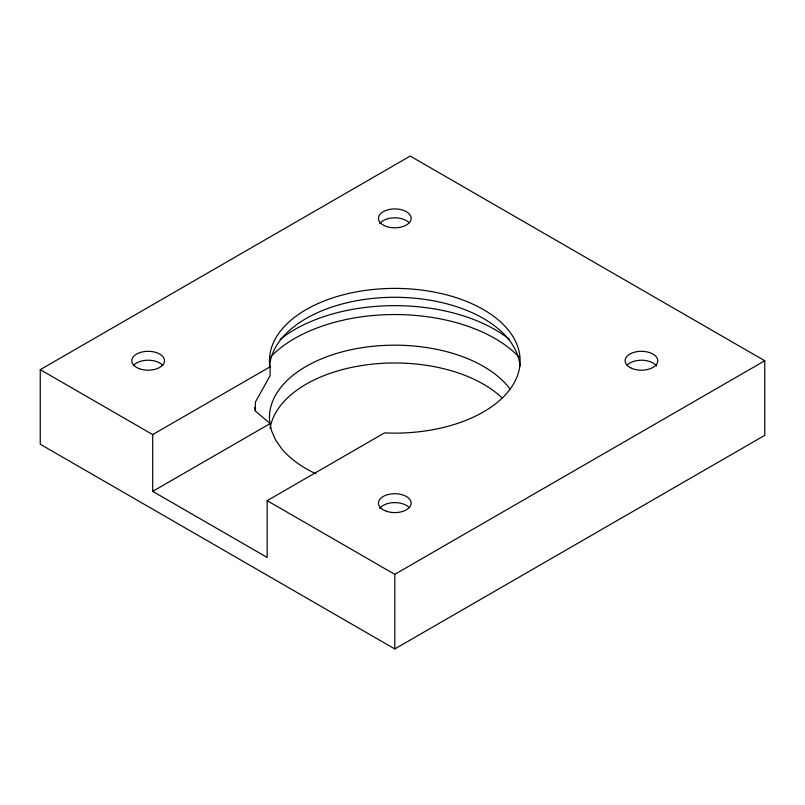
<?xml version="1.0" encoding="UTF-8"?>
<svg xmlns="http://www.w3.org/2000/svg" width="805" height="805" viewBox="0 0 805 805"><rect width="100%" height="100%" fill="white"/><g stroke="black" fill="none" stroke-linecap="round" stroke-linejoin="round"><path stroke-width="1.21" d="M40.25 369.656L410.208 156.059L764.75 360.761L764.75 435.344L394.792 648.941L40.25 444.239L40.25 369.656L152.698 434.579L270.088 366.798L269.595 364.313A125.349 72.37 0 0 1 394.108 288.391A125.349 72.37 0 0 1 520.05 363.518A125.349 72.37 0 0 1 384.549 432.889L267.159 500.66L267.159 557.452L152.698 491.362L152.698 434.579M152.698 491.362L270.088 423.591L255.386 411.003A141.7 81.808 0 0 1 254.41 407.481M267.159 500.66L394.792 574.347L764.75 360.761M394.792 574.347L394.792 648.941M270.088 366.798L270.088 375.704L255.386 402.098L255.386 411.003M270.047 428.25A125.349 72.37 0 0 1 366.919 364.786A125.349 72.37 0 0 1 501.877 397.73M315.801 473.732A125.349 72.37 0 0 1 281.478 448.486L275.451 439.681L271.466 430.504L269.595 421.096A125.349 72.37 0 0 1 366.989 346.975A125.349 72.37 0 0 1 510.34 389.479M270.319 357.259A141.7 81.808 0 0 1 394.581 314.544A141.7 81.808 0 0 1 519.054 357.038M280.06 339.448A141.7 81.808 0 0 1 509.525 339.438M269.514 367.291A125.349 72.37 0 0 1 393.766 297.287A125.349 72.37 0 0 1 519.99 366.104M379.759 223.549A16.352 9.439 0 0 1 393.907 217.833A16.352 9.439 0 0 1 409.041 222.633M379.688 508.438A16.352 9.439 0 0 1 393.726 502.632A16.352 9.439 0 0 1 408.95 507.331M627.276 364.937A16.352 9.439 0 0 1 642.501 360.238A16.352 9.439 0 0 1 656.538 366.044M133.519 365.44A16.352 9.439 0 0 1 148.231 360.217A16.352 9.439 0 0 1 162.852 365.52M386.46 226.477A16.352 9.439 0 0 0 411.144 218.467A16.352 9.439 0 0 0 386.782 210.135A16.352 9.439 0 0 0 386.46 226.477M386.621 511.326A16.352 9.439 0 0 0 411.144 503.155A16.352 9.439 0 0 0 386.621 494.974A16.352 9.439 0 0 0 386.621 511.326M631.482 368.247A16.352 9.439 0 0 0 657.645 361.988A16.352 9.439 0 0 0 635.175 352.037A16.352 9.439 0 0 0 631.482 368.247M139.013 368.579A16.352 9.439 0 0 0 164.462 361.415A16.352 9.439 0 0 0 140.986 352.268A16.352 9.439 0 0 0 139.013 368.579"/></g></svg>
